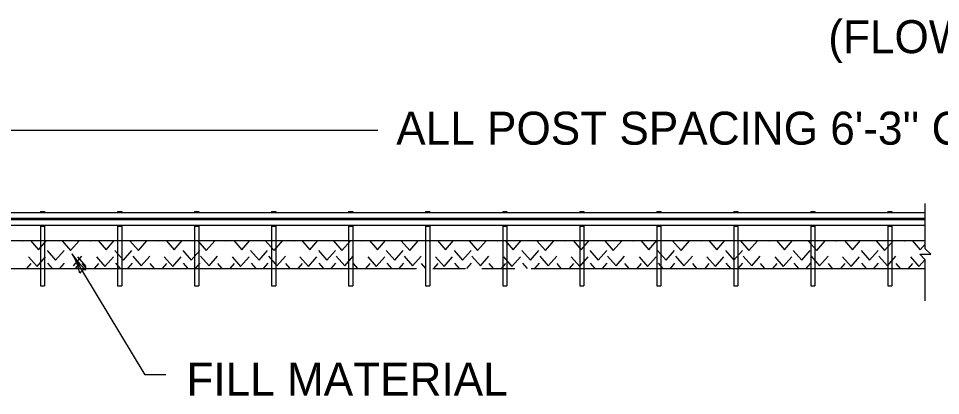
# Model space of a CAD drawing. Extents: x 1000 to 1185, y 999 to 1356.
# Drawn here: x 1013.93 to 1019.52, y 1012.9 to 1015.19 of the extents above; entities that cross this region are included whole.
import ezdxf

# ---------------------------------------------------------------- set-up
doc = ezdxf.new("R2010")
doc.units = 0
doc.layers.add('Level 1', color=7, linetype='Continuous')
doc.layers.add('Level 5', color=7, linetype='Continuous')

msp = doc.modelspace()

# ---------------------------------------------------------------- linework, layer by layer
at = {"layer": 'Level 1'}
for p, q in [((1007.5393, 1014.5131), (1016.1116, 1014.5131)), ((1019.4282, 1013.8428), (1019.4282, 1014.0683)), ((1007.3366, 1014.0131), (1019.4282, 1014.0131)), ((1014.0663, 1014.0185), (1014.0913, 1014.0185)), ((1014.0663, 1014.0185), (1014.0663, 1014.0131)), ((1014.0913, 1014.0185), (1014.0913, 1014.0131)), ((1014.5331, 1014.0185), (1014.5581, 1014.0185)), ((1014.5331, 1014.0185), (1014.5331, 1014.0131)), ((1014.5581, 1014.0185), (1014.5581, 1014.0131)), ((1014.9999, 1014.0185), (1015.0249, 1014.0185)), ((1014.9999, 1014.0185), (1014.9999, 1014.0131)), ((1015.0249, 1014.0185), (1015.0249, 1014.0131)), ((1015.4668, 1014.0185), (1015.4918, 1014.0185)), ((1015.4668, 1014.0185), (1015.4668, 1014.0131)), ((1015.4918, 1014.0185), (1015.4918, 1014.0131)), ((1015.9336, 1014.0185), (1015.9586, 1014.0185)), ((1015.9336, 1014.0185), (1015.9336, 1014.0131)), ((1015.9586, 1014.0185), (1015.9586, 1014.0131)), ((1016.4004, 1014.0185), (1016.4254, 1014.0185)), ((1016.4004, 1014.0185), (1016.4004, 1014.0131)), ((1016.4254, 1014.0185), (1016.4254, 1014.0131)), ((1016.8673, 1014.0185), (1016.8923, 1014.0185)), ((1016.8673, 1014.0185), (1016.8673, 1014.0131)), ((1016.8923, 1014.0185), (1016.8923, 1014.0131)), ((1017.334, 1014.0185), (1017.359, 1014.0185)), ((1017.334, 1014.0185), (1017.334, 1014.0131)), ((1017.359, 1014.0185), (1017.359, 1014.0131)), ((1017.8009, 1014.0185), (1017.8259, 1014.0185)), ((1017.8009, 1014.0185), (1017.8009, 1014.0131)), ((1017.8259, 1014.0185), (1017.8259, 1014.0131)), ((1018.2678, 1014.0185), (1018.2928, 1014.0185)), ((1018.2678, 1014.0185), (1018.2678, 1014.0131)), ((1018.2928, 1014.0185), (1018.2928, 1014.0131)), ((1018.7345, 1014.0185), (1018.7595, 1014.0185)), ((1018.7345, 1014.0185), (1018.7345, 1014.0131)), ((1018.7595, 1014.0185), (1018.7595, 1014.0131)), ((1019.2013, 1014.0185), (1019.2263, 1014.0185)), ((1019.2013, 1014.0185), (1019.2013, 1014.0131)), ((1019.2263, 1014.0185), (1019.2263, 1014.0131)), ((1007.3707, 1013.979), (1019.4282, 1013.979)), ((1007.3797, 1013.97), (1019.4282, 1013.97)), ((1007.4132, 1013.9365), (1019.4282, 1013.9365)), ((1014.0663, 1013.9365), (1014.0663, 1013.8443)), ((1014.0663, 1013.931), (1014.0913, 1013.931)), ((1014.0913, 1013.9365), (1014.0913, 1013.8443)), ((1014.5331, 1013.9365), (1014.5331, 1013.8443)), ((1014.5331, 1013.931), (1014.5581, 1013.931)), ((1014.5581, 1013.9365), (1014.5581, 1013.8443)), ((1014.9999, 1013.9365), (1014.9999, 1013.8443)), ((1014.9999, 1013.931), (1015.0249, 1013.931)), ((1015.0249, 1013.9365), (1015.0249, 1013.8443)), ((1015.4668, 1013.9365), (1015.4668, 1013.8443)), ((1015.4668, 1013.931), (1015.4918, 1013.931)), ((1015.4918, 1013.9365), (1015.4918, 1013.8443)), ((1015.9336, 1013.9365), (1015.9336, 1013.8443)), ((1015.9336, 1013.931), (1015.9586, 1013.931)), ((1015.9586, 1013.9365), (1015.9586, 1013.8443)), ((1016.4004, 1013.9365), (1016.4004, 1013.8443)), ((1016.4004, 1013.931), (1016.4254, 1013.931)), ((1016.4254, 1013.9365), (1016.4254, 1013.8443)), ((1016.8673, 1013.9365), (1016.8673, 1013.8443)), ((1016.8673, 1013.931), (1016.8923, 1013.931)), ((1016.8923, 1013.9365), (1016.8923, 1013.8443)), ((1017.334, 1013.9365), (1017.334, 1013.8443)), ((1017.334, 1013.931), (1017.359, 1013.931)), ((1017.359, 1013.9365), (1017.359, 1013.8443)), ((1017.8009, 1013.9365), (1017.8009, 1013.8443)), ((1017.8009, 1013.931), (1017.8259, 1013.931)), ((1017.8259, 1013.9365), (1017.8259, 1013.8443)), ((1018.2678, 1013.9365), (1018.2678, 1013.8443)), ((1018.2678, 1013.931), (1018.2928, 1013.931)), ((1018.2928, 1013.9365), (1018.2928, 1013.8443)), ((1018.7345, 1013.9365), (1018.7345, 1013.8443)), ((1018.7345, 1013.931), (1018.7595, 1013.931)), ((1018.7595, 1013.9365), (1018.7595, 1013.8443)), ((1019.2013, 1013.9365), (1019.2013, 1013.8443)), ((1019.2013, 1013.931), (1019.2263, 1013.931)), ((1019.2263, 1013.9365), (1019.2263, 1013.8443)), ((1007.2402, 1013.8428), (1019.4282, 1013.8428)), ((1014.0663, 1013.8443), (1014.0663, 1013.5685)), ((1014.0913, 1013.8443), (1014.0913, 1013.5685)), ((1014.5331, 1013.8443), (1014.5331, 1013.5685)), ((1014.5581, 1013.8443), (1014.5581, 1013.5685)), ((1014.9999, 1013.8443), (1014.9999, 1013.5685)), ((1015.0249, 1013.8443), (1015.0249, 1013.5685)), ((1015.4668, 1013.8443), (1015.4668, 1013.5685)), ((1015.4918, 1013.8443), (1015.4918, 1013.5685)), ((1015.9336, 1013.8443), (1015.9336, 1013.5685)), ((1015.9586, 1013.8443), (1015.9586, 1013.5685)), ((1016.4004, 1013.8443), (1016.4004, 1013.5685)), ((1016.4254, 1013.8443), (1016.4254, 1013.5685)), ((1016.8673, 1013.8443), (1016.8673, 1013.5685)), ((1016.8923, 1013.8443), (1016.8923, 1013.5685)), ((1017.334, 1013.8443), (1017.334, 1013.5685)), ((1017.359, 1013.8443), (1017.359, 1013.5685)), ((1017.8009, 1013.8443), (1017.8009, 1013.5685)), ((1017.8259, 1013.8443), (1017.8259, 1013.5685)), ((1018.2678, 1013.8443), (1018.2678, 1013.5685)), ((1018.2928, 1013.8443), (1018.2928, 1013.5685)), ((1018.7345, 1013.8443), (1018.7345, 1013.5685)), ((1018.7595, 1013.8443), (1018.7595, 1013.5685)), ((1019.2013, 1013.8443), (1019.2013, 1013.5685)), ((1019.2263, 1013.8443), (1019.2263, 1013.5685)), ((1014.7008, 1013.0278), (1014.2582, 1013.7618)), ((1019.4282, 1013.4768), (1019.4282, 1013.674)), ((1014.0663, 1013.5685), (1014.0913, 1013.5685)), ((1014.5331, 1013.5685), (1014.5581, 1013.5685)), ((1014.9999, 1013.5685), (1015.0249, 1013.5685)), ((1015.4668, 1013.5685), (1015.4918, 1013.5685)), ((1015.9336, 1013.5685), (1015.9586, 1013.5685)), ((1016.4004, 1013.5685), (1016.4254, 1013.5685)), ((1016.8673, 1013.5685), (1016.8923, 1013.5685)), ((1017.334, 1013.5685), (1017.359, 1013.5685)), ((1017.8009, 1013.5685), (1017.8259, 1013.5685)), ((1018.2678, 1013.5685), (1018.2928, 1013.5685)), ((1018.7345, 1013.5685), (1018.7595, 1013.5685)), ((1019.2013, 1013.5685), (1019.2263, 1013.5685)), ((1014.8258, 1013.0278), (1014.7008, 1013.0278))]:
    msp.add_line(p, q, dxfattribs=at)
for points in [[(1019.4282, 1013.6761), (1019.4282, 1013.7261), (1019.3948, 1013.7594), (1019.4615, 1013.7594), (1019.4282, 1013.7928), (1019.4282, 1013.8428)], [(1011.6681, 1013.674), (1014.0558, 1013.674)], [(1014.0558, 1013.674), (1016.3441, 1013.674)], [(1016.4435, 1013.674), (1016.6425, 1013.674)], [(1016.742, 1013.674), (1016.941, 1013.674)], [(1017.0405, 1013.674), (1019.4282, 1013.674)]]:
    msp.add_lwpolyline(points, dxfattribs=at)
for centre, radius, start, end in [((1014.593, 1013.9637), 0.3909, 211.0767, 211.0889), ((1014.593, 1013.9637), 0.3909, 211.0889, 229.7577), ((1013.9234, 1013.56), 0.3909, 12.4361, 31.0828), ((1014.3349, 1013.6345), 0.0313, 79.8635, 161.9802)]:
    msp.add_arc(centre, radius, start, end, dxfattribs=at)
at = {"layer": 'Level 5'}
for p, q in [((1013.9543, 1013.8428), (1013.9573, 1013.8393)), ((1013.9573, 1013.8393), (1013.9603, 1013.8428)), ((1014.0048, 1013.8428), (1014.0533, 1013.7872)), ((1014.0533, 1013.7872), (1014.1018, 1013.8428)), ((1014.1595, 1013.8428), (1014.1603, 1013.8419)), ((1014.1603, 1013.8419), (1014.161, 1013.8428)), ((1014.1973, 1013.8411), (1014.2488, 1013.7821)), ((1014.2488, 1013.7821), (1014.3001, 1013.8411)), ((1014.3653, 1013.8428), (1014.3683, 1013.8393)), ((1014.3683, 1013.8393), (1014.3713, 1013.8428)), ((1014.4159, 1013.8428), (1014.4644, 1013.7872)), ((1014.4644, 1013.7872), (1014.5129, 1013.8428)), ((1014.5707, 1013.8428), (1014.5714, 1013.8419)), ((1014.5714, 1013.8419), (1014.5722, 1013.8428)), ((1014.6085, 1013.8411), (1014.6598, 1013.7821)), ((1014.6598, 1013.7821), (1014.7113, 1013.8411)), ((1014.7765, 1013.8428), (1014.7795, 1013.8393)), ((1014.7795, 1013.8393), (1014.7825, 1013.8428)), ((1014.8271, 1013.8428), (1014.8755, 1013.7872)), ((1014.8755, 1013.7872), (1014.924, 1013.8428)), ((1014.9818, 1013.8428), (1014.9825, 1013.8419)), ((1014.9825, 1013.8419), (1014.9833, 1013.8428)), ((1015.0196, 1013.8411), (1015.071, 1013.7821)), ((1015.071, 1013.7821), (1015.1224, 1013.8411)), ((1015.1877, 1013.8428), (1015.1907, 1013.8393)), ((1015.1907, 1013.8393), (1015.1937, 1013.8428)), ((1015.2382, 1013.8428), (1015.2867, 1013.7872)), ((1015.2867, 1013.7872), (1015.3352, 1013.8428)), ((1015.3929, 1013.8428), (1015.3937, 1013.8419)), ((1015.3937, 1013.8419), (1015.3944, 1013.8428)), ((1015.4308, 1013.8411), (1015.4822, 1013.7821)), ((1015.4822, 1013.7821), (1015.5335, 1013.8411)), ((1015.5988, 1013.8428), (1015.6018, 1013.8393)), ((1015.6018, 1013.8393), (1015.6048, 1013.8428)), ((1015.6493, 1013.8428), (1015.6978, 1013.7872)), ((1015.6978, 1013.7872), (1015.7463, 1013.8428)), ((1015.8041, 1013.8428), (1015.8048, 1013.8419)), ((1015.8048, 1013.8419), (1015.8056, 1013.8428)), ((1015.8418, 1013.8411), (1015.8933, 1013.7821)), ((1015.8933, 1013.7821), (1015.9447, 1013.8411)), ((1016.0099, 1013.8428), (1016.0129, 1013.8393)), ((1016.0129, 1013.8393), (1016.0159, 1013.8428)), ((1016.0605, 1013.8428), (1016.1089, 1013.7872)), ((1016.1089, 1013.7872), (1016.1574, 1013.8428)), ((1016.2152, 1013.8428), (1016.2159, 1013.8419)), ((1016.2159, 1013.8419), (1016.2167, 1013.8428)), ((1016.253, 1013.8411), (1016.3044, 1013.7821)), ((1016.3044, 1013.7821), (1016.3558, 1013.8411)), ((1016.421, 1013.8428), (1016.424, 1013.8393)), ((1016.424, 1013.8393), (1016.427, 1013.8428)), ((1016.4716, 1013.8428), (1016.5201, 1013.7872)), ((1016.5201, 1013.7872), (1016.5686, 1013.8428)), ((1016.6263, 1013.8428), (1016.6271, 1013.8419)), ((1016.6271, 1013.8419), (1016.6278, 1013.8428)), ((1016.6642, 1013.8411), (1016.7155, 1013.7821)), ((1016.7155, 1013.7821), (1016.7669, 1013.8411)), ((1016.8322, 1013.8428), (1016.8352, 1013.8393)), ((1016.8352, 1013.8393), (1016.8382, 1013.8428)), ((1016.8828, 1013.8428), (1016.9312, 1013.7872)), ((1016.9312, 1013.7872), (1016.9797, 1013.8428)), ((1017.0374, 1013.8428), (1017.0382, 1013.8419)), ((1017.0382, 1013.8419), (1017.0389, 1013.8428)), ((1017.0753, 1013.8411), (1017.1267, 1013.7821)), ((1017.1267, 1013.7821), (1017.1781, 1013.8411)), ((1017.2433, 1013.8428), (1017.2463, 1013.8393)), ((1017.2463, 1013.8393), (1017.2493, 1013.8428)), ((1017.2938, 1013.8428), (1017.3423, 1013.7872)), ((1017.3423, 1013.7872), (1017.3908, 1013.8428)), ((1017.4486, 1013.8428), (1017.4493, 1013.8419)), ((1017.4493, 1013.8419), (1017.4501, 1013.8428)), ((1017.4864, 1013.8411), (1017.5378, 1013.7821)), ((1017.5378, 1013.7821), (1017.5892, 1013.8411)), ((1017.6544, 1013.8428), (1017.6574, 1013.8393)), ((1017.6574, 1013.8393), (1017.6604, 1013.8428)), ((1017.705, 1013.8428), (1017.7535, 1013.7872)), ((1017.7535, 1013.7872), (1017.8019, 1013.8428)), ((1017.8598, 1013.8428), (1017.8605, 1013.8419)), ((1017.8605, 1013.8419), (1017.8613, 1013.8428)), ((1017.8975, 1013.8411), (1017.9489, 1013.7821)), ((1017.9489, 1013.7821), (1018.0003, 1013.8411)), ((1018.0656, 1013.8428), (1018.0686, 1013.8393)), ((1018.0686, 1013.8393), (1018.0716, 1013.8428)), ((1018.1162, 1013.8428), (1018.1646, 1013.7872)), ((1018.1646, 1013.7872), (1018.2131, 1013.8428)), ((1018.2708, 1013.8428), (1018.2716, 1013.8419)), ((1018.2716, 1013.8419), (1018.2723, 1013.8428)), ((1018.3087, 1013.8411), (1018.3601, 1013.7821)), ((1018.3601, 1013.7821), (1018.4114, 1013.8411)), ((1018.4767, 1013.8428), (1018.4797, 1013.8393)), ((1018.4797, 1013.8393), (1018.4827, 1013.8428)), ((1018.5273, 1013.8428), (1018.5758, 1013.7872)), ((1018.5758, 1013.7872), (1018.6243, 1013.8428)), ((1018.682, 1013.8428), (1018.6828, 1013.8419)), ((1018.6828, 1013.8419), (1018.6835, 1013.8428)), ((1018.7198, 1013.8411), (1018.7712, 1013.7821)), ((1018.7712, 1013.7821), (1018.8226, 1013.8411)), ((1018.8878, 1013.8428), (1018.8908, 1013.8393)), ((1018.8908, 1013.8393), (1018.8938, 1013.8428)), ((1018.9384, 1013.8428), (1018.9868, 1013.7872)), ((1018.9868, 1013.7872), (1019.0353, 1013.8428)), ((1019.0931, 1013.8428), (1019.0938, 1013.8419)), ((1019.0938, 1013.8419), (1019.0946, 1013.8428)), ((1019.1309, 1013.8411), (1019.1823, 1013.7821)), ((1019.1823, 1013.7821), (1019.2338, 1013.8411)), ((1019.299, 1013.8428), (1019.302, 1013.8393)), ((1019.302, 1013.8393), (1019.305, 1013.8428)), ((1019.3495, 1013.8428), (1019.398, 1013.7872)), ((1019.398, 1013.7872), (1019.4282, 1013.8218)), ((1013.9943, 1013.7442), (1014.0457, 1013.6852)), ((1014.0457, 1013.6852), (1014.0971, 1013.7442)), ((1014.1063, 1013.7821), (1014.1578, 1013.7231)), ((1014.1578, 1013.7231), (1014.2092, 1013.7821)), ((1014.2656, 1013.6894), (1014.317, 1013.7484)), ((1014.2897, 1013.7442), (1014.341, 1013.6852)), ((1014.4054, 1013.7442), (1014.4568, 1013.6852)), ((1014.4568, 1013.6852), (1014.5083, 1013.7442)), ((1014.5175, 1013.7821), (1014.5689, 1013.7231)), ((1014.5689, 1013.7231), (1014.6203, 1013.7821)), ((1014.6253, 1013.7484), (1014.6768, 1013.6894)), ((1014.6768, 1013.6894), (1014.7281, 1013.7484)), ((1014.8166, 1013.7442), (1014.8679, 1013.6852)), ((1014.8679, 1013.6852), (1014.9193, 1013.7442)), ((1014.9286, 1013.7821), (1014.98, 1013.7231)), ((1014.98, 1013.7231), (1015.0314, 1013.7821)), ((1015.0364, 1013.7484), (1015.0878, 1013.6894)), ((1015.0878, 1013.6894), (1015.1393, 1013.7484)), ((1015.2277, 1013.7442), (1015.2791, 1013.6852)), ((1015.2791, 1013.6852), (1015.3305, 1013.7442)), ((1015.3398, 1013.7821), (1015.3912, 1013.7231)), ((1015.3912, 1013.7231), (1015.4425, 1013.7821)), ((1015.4476, 1013.7484), (1015.499, 1013.6894)), ((1015.499, 1013.6894), (1015.5503, 1013.7484)), ((1015.6388, 1013.7442), (1015.6903, 1013.6852)), ((1015.6903, 1013.6852), (1015.7416, 1013.7442)), ((1015.7509, 1013.7821), (1015.8023, 1013.7231)), ((1015.8023, 1013.7231), (1015.8537, 1013.7821)), ((1015.8588, 1013.7484), (1015.9101, 1013.6894)), ((1015.9101, 1013.6894), (1015.9615, 1013.7484)), ((1016.05, 1013.7442), (1016.1013, 1013.6852)), ((1016.1013, 1013.6852), (1016.1528, 1013.7442)), ((1016.162, 1013.7821), (1016.2134, 1013.7231)), ((1016.2134, 1013.7231), (1016.2648, 1013.7821)), ((1016.2698, 1013.7484), (1016.3213, 1013.6894)), ((1016.3213, 1013.6894), (1016.3727, 1013.7484)), ((1016.4611, 1013.7442), (1016.5125, 1013.6852)), ((1016.5125, 1013.6852), (1016.5639, 1013.7442)), ((1016.5732, 1013.7821), (1016.6246, 1013.7231)), ((1016.6246, 1013.7231), (1016.6759, 1013.7821)), ((1016.681, 1013.7484), (1016.7324, 1013.6894)), ((1016.7324, 1013.6894), (1016.7838, 1013.7484)), ((1016.8723, 1013.7442), (1016.9236, 1013.6852)), ((1016.9236, 1013.6852), (1016.975, 1013.7442)), ((1016.9843, 1013.7821), (1017.0357, 1013.7231)), ((1017.0357, 1013.7231), (1017.0871, 1013.7821)), ((1017.0921, 1013.7484), (1017.1435, 1013.6894)), ((1017.1435, 1013.6894), (1017.1949, 1013.7484)), ((1017.2833, 1013.7442), (1017.3348, 1013.6852)), ((1017.3348, 1013.6852), (1017.3862, 1013.7442)), ((1017.3954, 1013.7821), (1017.4468, 1013.7231)), ((1017.4468, 1013.7231), (1017.4982, 1013.7821)), ((1017.5033, 1013.7484), (1017.5547, 1013.6894)), ((1017.5547, 1013.6894), (1017.606, 1013.7484)), ((1017.6945, 1013.7442), (1017.7459, 1013.6852)), ((1017.7459, 1013.6852), (1017.7973, 1013.7442)), ((1017.8066, 1013.7821), (1017.8579, 1013.7231)), ((1017.8579, 1013.7231), (1017.9093, 1013.7821)), ((1017.9144, 1013.7484), (1017.9658, 1013.6894)), ((1017.9658, 1013.6894), (1018.0172, 1013.7484)), ((1018.1057, 1013.7442), (1018.157, 1013.6852)), ((1018.157, 1013.6852), (1018.2084, 1013.7442)), ((1018.2177, 1013.7821), (1018.2691, 1013.7231)), ((1018.2691, 1013.7231), (1018.3205, 1013.7821)), ((1018.3255, 1013.7484), (1018.3769, 1013.6894)), ((1018.3769, 1013.6894), (1018.4283, 1013.7484)), ((1018.5168, 1013.7442), (1018.5682, 1013.6852)), ((1018.5682, 1013.6852), (1018.6196, 1013.7442)), ((1018.6288, 1013.7821), (1018.6803, 1013.7231)), ((1018.6803, 1013.7231), (1018.7316, 1013.7821)), ((1018.7367, 1013.7484), (1018.7881, 1013.6894)), ((1018.7881, 1013.6894), (1018.8394, 1013.7484)), ((1018.9279, 1013.7442), (1018.9793, 1013.6852)), ((1018.9793, 1013.6852), (1019.0307, 1013.7442)), ((1019.0399, 1013.7821), (1019.0913, 1013.7231)), ((1019.0913, 1013.7231), (1019.1428, 1013.7821)), ((1019.1478, 1013.7484), (1019.1992, 1013.6894)), ((1019.1992, 1013.6894), (1019.2506, 1013.7484)), ((1019.339, 1013.7442), (1019.3904, 1013.6852)), ((1013.9827, 1013.674), (1014.0086, 1013.7038)), ((1014.1089, 1013.7063), (1014.137, 1013.674)), ((1014.1835, 1013.674), (1014.2117, 1013.7063)), ((1014.278, 1013.674), (1014.3039, 1013.7038)), ((1014.317, 1013.7038), (1014.3429, 1013.674)), ((1014.3938, 1013.674), (1014.4198, 1013.7038)), ((1014.52, 1013.7063), (1014.5482, 1013.674)), ((1014.5947, 1013.674), (1014.6228, 1013.7063)), ((1014.7281, 1013.7038), (1014.754, 1013.674)), ((1014.805, 1013.674), (1014.8309, 1013.7038)), ((1014.9312, 1013.7063), (1014.9593, 1013.674)), ((1015.0058, 1013.674), (1015.0339, 1013.7063)), ((1015.1393, 1013.7038), (1015.1652, 1013.674)), ((1015.2161, 1013.674), (1015.242, 1013.7038)), ((1015.3423, 1013.7063), (1015.3704, 1013.674)), ((1015.4169, 1013.674), (1015.4451, 1013.7063)), ((1015.5503, 1013.7038), (1015.5763, 1013.674)), ((1015.6273, 1013.674), (1015.6532, 1013.7038)), ((1015.7534, 1013.7063), (1015.7816, 1013.674)), ((1015.8281, 1013.674), (1015.8562, 1013.7063)), ((1015.9615, 1013.7038), (1015.9874, 1013.674)), ((1016.0383, 1013.674), (1016.0643, 1013.7038)), ((1016.1646, 1013.7063), (1016.1927, 1013.674)), ((1016.2392, 1013.674), (1016.2673, 1013.7063)), ((1016.3727, 1013.7038), (1016.3986, 1013.674)), ((1016.4495, 1013.674), (1016.4754, 1013.7038)), ((1016.5757, 1013.7063), (1016.6038, 1013.674)), ((1016.6503, 1013.674), (1016.6785, 1013.7063)), ((1016.7838, 1013.7038), (1016.8097, 1013.674)), ((1016.8607, 1013.674), (1016.8866, 1013.7038)), ((1016.9868, 1013.7063), (1017.0149, 1013.674)), ((1017.0614, 1013.674), (1017.0896, 1013.7063)), ((1017.1949, 1013.7038), (1017.2208, 1013.674)), ((1017.2718, 1013.674), (1017.2977, 1013.7038)), ((1017.3979, 1013.7063), (1017.4261, 1013.674)), ((1017.4726, 1013.674), (1017.5008, 1013.7063)), ((1017.606, 1013.7038), (1017.6319, 1013.674)), ((1017.6829, 1013.674), (1017.7088, 1013.7038)), ((1017.8091, 1013.7063), (1017.8373, 1013.674)), ((1017.8838, 1013.674), (1017.9118, 1013.7063)), ((1018.0172, 1013.7038), (1018.0431, 1013.674)), ((1018.094, 1013.674), (1018.1199, 1013.7038)), ((1018.2203, 1013.7063), (1018.2483, 1013.674)), ((1018.2948, 1013.674), (1018.323, 1013.7063)), ((1018.4283, 1013.7038), (1018.4543, 1013.674)), ((1018.5052, 1013.674), (1018.5311, 1013.7038)), ((1018.6313, 1013.7063), (1018.6595, 1013.674)), ((1018.706, 1013.674), (1018.7342, 1013.7063)), ((1018.8394, 1013.7038), (1018.8653, 1013.674)), ((1018.9163, 1013.674), (1018.9423, 1013.7038)), ((1019.0425, 1013.7063), (1019.0706, 1013.674)), ((1019.1171, 1013.674), (1019.1453, 1013.7063)), ((1019.2506, 1013.7038), (1019.2765, 1013.674)), ((1019.3274, 1013.674), (1019.3533, 1013.7038)), ((1019.3904, 1013.6852), (1019.4282, 1013.7285))]:
    msp.add_line(p, q, dxfattribs=at)

# ---------------------------------------------------------------- texts
at = {"layer": 'Level 1'}
for s, p in [('(FLOW TOWARD END TREATMENT)', (1018.8409, 1014.9791)), ("ALL POST SPACING 6'-3'' CTR. TO CTR.", (1016.2223, 1014.4242)), ('FILL MATERIAL', (1014.9506, 1012.9028))]:
    msp.add_text(s, height=0.2, dxfattribs=at).set_placement(p)

doc.saveas('drawing.dxf')
